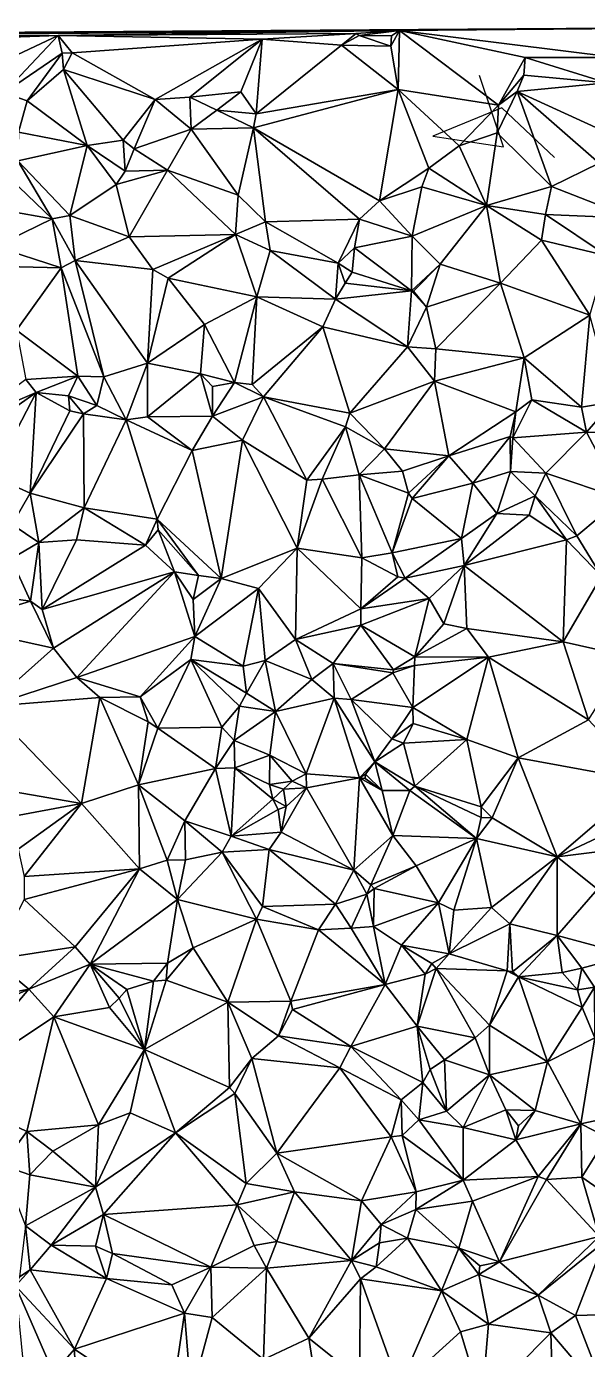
# Model space of a CAD drawing. Header units: metres. Extents: x -15 to 15, y -15 to 15.
# Drawn here: x -3.44 to 4.68, y -4.17 to 15 of the extents above; entities that cross this region are included whole.
import ezdxf

# ---------------------------------------------------------------- set-up
doc = ezdxf.new("R2010")
doc.units = ezdxf.units.M
doc.layers.add('CRACKS', color=1, linetype='Continuous')
doc.layers.add('STREET_MESH', color=7, linetype='Continuous')

msp = doc.modelspace()

# ---------------------------------------------------------------- linework, layer by layer
at = {"layer": 'CRACKS'}
msp.add_polyline3d([(4.205, 13.1, 0.1), (3.443, 13.817, 0.1), (2.44, 13.405, 0.1), (3.465, 13.253, 0.1), (3.117, 14.287, 0.1)], dxfattribs=at)
at = {"layer": 'STREET_MESH'}
for points in [[(-12.74, 14.85), (1.957, 14.937), (8.652, 14.997)], [(1.957, 14.937), (5.106, 14.549), (8.652, 14.997)], [(-12.74, 14.85), (-9.888, 14.839), (1.957, 14.937)], [(-9.888, 14.839), (-2.985, 14.865), (1.957, 14.937)], [(-5.579, 14.775), (-2.985, 14.865), (-9.888, 14.839)], [(-5.579, 14.775), (-4.168, 14.311), (-2.985, 14.865)], [(-4.168, 14.311), (-3.768, 14.034), (-2.985, 14.865)], [(-3.768, 14.034), (-2.928, 14.609), (-2.985, 14.865)], [(-2.985, 14.865), (1.331, 14.893), (1.957, 14.937)], [(1.331, 14.893), (-2.985, 14.865), (-0.031, 14.813)], [(-2.985, 14.865), (-2.785, 14.615), (-0.031, 14.813)], [(-2.928, 14.609), (-2.785, 14.615), (-2.985, 14.865)], [(-2.785, 14.615), (-1.582, 13.939), (-0.031, 14.813)], [(-1.582, 13.939), (-1.077, 13.971), (-0.031, 14.813)], [(-1.077, 13.971), (-0.341, 14.051), (-0.031, 14.813)], [(-0.341, 14.051), (-0.117, 13.732), (-0.031, 14.813)], [(-0.117, 13.732), (1.12, 14.725), (-0.031, 14.813)], [(1.12, 14.725), (1.331, 14.893), (-0.031, 14.813)], [(1.331, 14.893), (1.12, 14.725), (1.373, 14.868)], [(1.12, 14.725), (1.833, 14.711), (1.373, 14.868)], [(1.331, 14.893), (1.373, 14.868), (1.957, 14.937)], [(1.373, 14.868), (1.845, 14.859), (1.957, 14.937)], [(1.833, 14.711), (1.845, 14.859), (1.373, 14.868)], [(1.833, 14.711), (1.941, 14.085), (1.957, 14.937)], [(1.845, 14.859), (1.833, 14.711), (1.957, 14.937)], [(1.941, 14.085), (3.391, 13.855), (1.957, 14.937)], [(3.78, 14.546), (5.106, 14.549), (1.957, 14.937)], [(3.391, 13.855), (3.78, 14.546), (1.957, 14.937)], [(-3.434, 13.921), (-2.928, 14.609), (-3.768, 14.034)], [(-2.909, 14.374), (-2.928, 14.609), (-3.434, 13.921)], [(-2.785, 14.615), (-2.928, 14.609), (-2.909, 14.374)], [(-2.785, 14.615), (-2.909, 14.374), (-1.582, 13.939)], [(1.941, 14.085), (1.12, 14.725), (-0.117, 13.732)], [(1.833, 14.711), (1.12, 14.725), (1.941, 14.085)], [(3.391, 13.855), (3.758, 14.29), (3.78, 14.546)], [(3.758, 14.29), (4.963, 14.178), (3.78, 14.546)], [(3.78, 14.546), (4.963, 14.178), (5.106, 14.549)], [(-2.909, 14.374), (-3.434, 13.921), (-2.565, 13.274)], [(-2.909, 14.374), (-2.044, 13.35), (-1.582, 13.939)], [(-2.044, 13.35), (-2.909, 14.374), (-2.565, 13.274)], [(3.758, 14.29), (3.391, 13.855), (3.663, 14.056)], [(4.963, 14.178), (3.758, 14.29), (3.663, 14.056)], [(-3.559, 13.463), (-3.434, 13.921), (-3.768, 14.034)], [(-0.341, 14.051), (-1.077, 13.971), (-0.687, 13.786)], [(-0.341, 14.051), (-0.687, 13.786), (-0.117, 13.732)], [(1.941, 14.085), (-0.117, 13.732), (-0.155, 13.526)], [(1.668, 12.472), (1.941, 14.085), (-0.155, 13.526)], [(1.668, 12.472), (2.384, 12.944), (1.941, 14.085)], [(2.384, 12.944), (2.824, 13.266), (1.941, 14.085)], [(2.824, 13.266), (3.391, 13.855), (1.941, 14.085)], [(3.376, 13.457), (4.162, 12.676), (3.663, 14.056)], [(3.391, 13.855), (3.376, 13.457), (3.663, 14.056)], [(5.086, 13.403), (4.963, 14.178), (3.663, 14.056)], [(4.849, 13.017), (5.086, 13.403), (3.663, 14.056)], [(4.162, 12.676), (4.849, 13.017), (3.663, 14.056)], [(-3.434, 13.921), (-3.559, 13.463), (-2.565, 13.274)], [(-2.044, 13.35), (-1.885, 13.223), (-1.582, 13.939)], [(-1.885, 13.223), (-1.061, 13.507), (-1.582, 13.939)], [(-1.061, 13.507), (-1.077, 13.971), (-1.582, 13.939)], [(-0.687, 13.786), (-1.077, 13.971), (-1.061, 13.507)], [(3.376, 13.457), (3.391, 13.855), (2.824, 13.266)], [(-0.687, 13.786), (-1.061, 13.507), (-0.155, 13.526)], [(-0.117, 13.732), (-0.687, 13.786), (-0.155, 13.526)], [(-2.565, 13.274), (-3.559, 13.463), (-3.568, 13.05)], [(-1.885, 13.223), (-1.401, 12.912), (-1.061, 13.507)], [(-1.061, 13.507), (-1.401, 12.912), (-0.377, 12.553)], [(-1.061, 13.507), (-0.377, 12.553), (-0.155, 13.526)], [(-0.155, 13.526), (-0.377, 12.553), (0.018, 12.167)], [(1.379, 12.206), (-0.155, 13.526), (0.018, 12.167)], [(1.379, 12.206), (1.668, 12.472), (-0.155, 13.526)], [(3.376, 13.457), (2.824, 13.266), (3.219, 12.403)], [(4.162, 12.676), (3.376, 13.457), (3.219, 12.403)], [(-2.816, 12.256), (-2.565, 13.274), (-3.568, 13.05)], [(-2.816, 12.256), (-2.147, 12.707), (-2.565, 13.274)], [(-2.016, 12.9), (-2.044, 13.35), (-2.565, 13.274)], [(-2.147, 12.707), (-2.016, 12.9), (-2.565, 13.274)], [(-2.044, 13.35), (-2.016, 12.9), (-1.885, 13.223)], [(2.824, 13.266), (2.384, 12.944), (3.219, 12.403)], [(-3.669, 12.782), (-3.071, 12.207), (-3.568, 13.05)], [(-3.071, 12.207), (-2.816, 12.256), (-3.568, 13.05)], [(-1.885, 13.223), (-2.016, 12.9), (-1.401, 12.912)], [(-1.401, 12.912), (-2.147, 12.707), (-1.958, 11.947)], [(-2.016, 12.9), (-2.147, 12.707), (-1.401, 12.912)], [(-0.416, 11.984), (-1.401, 12.912), (-1.958, 11.947)], [(-1.401, 12.912), (-0.416, 11.984), (-0.377, 12.553)], [(2.384, 12.944), (1.668, 12.472), (2.283, 12.673)], [(3.219, 12.403), (2.384, 12.944), (2.283, 12.673)], [(4.849, 13.017), (4.162, 12.676), (5.334, 12.217)], [(-3.669, 12.782), (-3.726, 12.323), (-3.071, 12.207)], [(-2.147, 12.707), (-2.816, 12.256), (-1.958, 11.947)], [(1.668, 12.472), (2.142, 11.956), (2.283, 12.673)], [(2.142, 11.956), (3.219, 12.403), (2.283, 12.673)], [(4.162, 12.676), (3.219, 12.403), (4.073, 12.271)], [(5.334, 12.217), (4.162, 12.676), (4.073, 12.271)], [(-0.377, 12.553), (-0.416, 11.984), (0.018, 12.167)], [(1.379, 12.206), (2.142, 11.956), (1.668, 12.472)], [(-3.726, 12.323), (-3.898, 11.81), (-3.071, 12.207)], [(2.142, 11.956), (2.549, 11.551), (3.219, 12.403)], [(2.549, 11.551), (3.42, 11.279), (3.219, 12.403)], [(3.219, 12.403), (4.018, 11.898), (4.073, 12.271)], [(3.219, 12.403), (3.42, 11.279), (4.018, 11.898)], [(4.018, 11.898), (4.967, 11.671), (4.073, 12.271)], [(4.967, 11.671), (5.334, 12.217), (4.073, 12.271)], [(-3.071, 12.207), (-3.898, 11.81), (-2.943, 11.501)], [(-2.741, 11.606), (-2.816, 12.256), (-3.071, 12.207)], [(-2.741, 11.606), (-3.071, 12.207), (-2.943, 11.501)], [(-2.816, 12.256), (-2.741, 11.606), (-1.958, 11.947)], [(-0.416, 11.984), (0.085, 11.752), (0.018, 12.167)], [(1.071, 11.568), (1.379, 12.206), (0.018, 12.167)], [(0.085, 11.752), (1.071, 11.568), (0.018, 12.167)], [(1.379, 12.206), (1.071, 11.568), (1.307, 11.787)], [(2.142, 11.956), (1.379, 12.206), (1.307, 11.787)], [(-2.741, 11.606), (-1.613, 11.475), (-1.958, 11.947)], [(-1.613, 11.475), (-0.416, 11.984), (-1.958, 11.947)], [(-0.416, 11.984), (-1.613, 11.475), (-1.393, 11.347)], [(-0.416, 11.984), (-1.393, 11.347), (-0.106, 11.077)], [(0.085, 11.752), (-0.416, 11.984), (-0.106, 11.077)], [(2.131, 11.168), (2.142, 11.956), (1.307, 11.787)], [(2.142, 11.956), (2.131, 11.168), (2.549, 11.551)], [(3.42, 11.279), (4.718, 10.815), (4.018, 11.898)], [(4.718, 10.815), (4.967, 11.671), (4.018, 11.898)], [(-3.898, 11.81), (-3.955, 11.522), (-2.943, 11.501)], [(1.032, 11.045), (0.085, 11.752), (-0.106, 11.077)], [(1.032, 11.045), (1.071, 11.568), (0.085, 11.752)], [(1.071, 11.568), (1.271, 11.434), (1.307, 11.787)], [(1.271, 11.434), (2.131, 11.168), (1.307, 11.787)], [(-3.955, 11.522), (-3.591, 10.594), (-2.943, 11.501)], [(-2.323, 9.918), (-2.741, 11.606), (-2.943, 11.501)], [(-2.741, 11.606), (-1.691, 10.116), (-1.613, 11.475)], [(-2.323, 9.918), (-1.691, 10.116), (-2.741, 11.606)], [(1.071, 11.568), (1.032, 11.045), (1.174, 11.276)], [(1.271, 11.434), (1.071, 11.568), (1.174, 11.276)], [(2.131, 11.168), (2.161, 11.16), (2.549, 11.551)], [(2.161, 11.16), (2.352, 10.93), (2.549, 11.551)], [(2.549, 11.551), (2.352, 10.93), (3.42, 11.279)], [(-3.591, 10.594), (-2.702, 9.93), (-2.943, 11.501)], [(-2.702, 9.93), (-2.323, 9.918), (-2.943, 11.501)], [(-1.613, 11.475), (-1.691, 10.116), (-1.393, 11.347)], [(-1.393, 11.347), (-1.691, 10.116), (-0.866, 10.68)], [(-0.106, 11.077), (-1.393, 11.347), (-0.866, 10.68)], [(2.131, 11.168), (1.271, 11.434), (1.174, 11.276)], [(1.032, 11.045), (2.131, 11.168), (1.174, 11.276)], [(2.131, 11.168), (1.032, 11.045), (2.074, 10.354)], [(2.352, 10.93), (2.131, 11.168), (2.074, 10.354)], [(2.161, 11.16), (2.131, 11.168), (2.352, 10.93)], [(3.42, 11.279), (2.352, 10.93), (2.485, 10.327)], [(3.765, 10.197), (3.42, 11.279), (2.485, 10.327)], [(3.42, 11.279), (3.765, 10.197), (4.718, 10.815)], [(-0.432, 9.837), (-0.106, 11.077), (-0.866, 10.68)], [(-0.106, 11.077), (-0.432, 9.837), (-0.176, 9.81)], [(0.847, 10.644), (-0.106, 11.077), (-0.176, 9.81)], [(0.847, 10.644), (1.032, 11.045), (-0.106, 11.077)], [(1.032, 11.045), (0.847, 10.644), (2.074, 10.354)], [(2.485, 10.327), (2.352, 10.93), (2.074, 10.354)], [(3.765, 10.197), (4.594, 9.481), (4.718, 10.815)], [(4.594, 9.481), (5.054, 9.557), (4.718, 10.815)], [(-3.452, 9.881), (-2.702, 9.93), (-3.591, 10.594)], [(-1.691, 10.116), (-0.923, 9.965), (-0.866, 10.68)], [(-0.923, 9.965), (-0.432, 9.837), (-0.866, 10.68)], [(-0.013, 9.629), (0.847, 10.644), (-0.176, 9.81)], [(1.241, 9.393), (0.847, 10.644), (-0.013, 9.629)], [(0.847, 10.644), (1.241, 9.393), (2.074, 10.354)], [(2.074, 10.354), (1.241, 9.393), (2.465, 9.855)], [(2.485, 10.327), (2.074, 10.354), (2.465, 9.855)], [(3.765, 10.197), (2.485, 10.327), (2.465, 9.855)], [(3.643, 9.413), (3.765, 10.197), (2.465, 9.855)], [(3.765, 10.197), (3.643, 9.413), (3.876, 9.587)], [(3.765, 10.197), (3.876, 9.587), (4.594, 9.481)], [(-1.691, 10.116), (-2.323, 9.918), (-2.002, 9.299)], [(-1.69, 9.339), (-1.691, 10.116), (-2.002, 9.299)], [(-1.691, 10.116), (-1.69, 9.339), (-0.923, 9.965)], [(-3.305, 9.693), (-3.452, 9.881), (-4.254, 9.288)], [(-3.452, 9.881), (-3.305, 9.693), (-2.702, 9.93)], [(-2.702, 9.93), (-3.305, 9.693), (-2.836, 9.644)], [(-2.702, 9.93), (-2.836, 9.644), (-2.423, 9.503)], [(-2.323, 9.918), (-2.702, 9.93), (-2.423, 9.503)], [(-2.002, 9.299), (-2.323, 9.918), (-2.423, 9.503)], [(-1.69, 9.339), (-0.75, 9.352), (-0.923, 9.965)], [(-0.751, 9.78), (-0.432, 9.837), (-0.923, 9.965)], [(-0.75, 9.352), (-0.751, 9.78), (-0.923, 9.965)], [(-0.75, 9.352), (-0.432, 9.837), (-0.751, 9.78)], [(-0.432, 9.837), (-0.75, 9.352), (-0.013, 9.629)], [(-0.432, 9.837), (-0.013, 9.629), (-0.176, 9.81)], [(1.241, 9.393), (1.744, 8.875), (2.465, 9.855)], [(1.744, 8.875), (2.675, 8.777), (2.465, 9.855)], [(2.675, 8.777), (3.643, 9.413), (2.465, 9.855)], [(-4.274, 9.011), (-3.305, 9.693), (-4.254, 9.288)], [(-3.305, 9.693), (-4.274, 9.011), (-3.936, 8.479)], [(-3.305, 9.693), (-3.936, 8.479), (-3.393, 8.234)], [(-2.816, 9.429), (-3.305, 9.693), (-3.393, 8.234)], [(-3.305, 9.693), (-2.816, 9.429), (-2.836, 9.644)], [(-2.836, 9.644), (-2.617, 9.383), (-2.423, 9.503)], [(-2.816, 9.429), (-2.617, 9.383), (-2.836, 9.644)], [(-0.75, 9.352), (-0.313, 9.001), (-0.013, 9.629)], [(-0.013, 9.629), (-0.313, 9.001), (0.616, 8.424)], [(1.179, 9.194), (-0.013, 9.629), (0.616, 8.424)], [(1.179, 9.194), (1.241, 9.393), (-0.013, 9.629)], [(4.67, 9.12), (3.876, 9.587), (3.602, 9.035)], [(3.876, 9.587), (3.643, 9.413), (3.602, 9.035)], [(4.594, 9.481), (3.876, 9.587), (4.67, 9.12)], [(-2.617, 9.383), (-2.816, 9.429), (-3.393, 8.234)], [(-2.617, 9.383), (-2.002, 9.299), (-2.423, 9.503)], [(3.562, 9.055), (3.643, 9.413), (2.675, 8.777)], [(3.643, 9.413), (3.562, 9.055), (3.602, 9.035)], [(5.054, 9.557), (4.594, 9.481), (4.67, 9.12)], [(5.054, 9.557), (4.67, 9.12), (5.504, 9.101)], [(-2.611, 8.022), (-2.617, 9.383), (-3.393, 8.234)], [(-2.617, 9.383), (-2.611, 8.022), (-2.002, 9.299)], [(-2.002, 9.299), (-2.611, 8.022), (-1.55, 7.858)], [(-1.045, 8.851), (-1.69, 9.339), (-2.002, 9.299)], [(-1.045, 8.851), (-2.002, 9.299), (-1.55, 7.858)], [(-0.75, 9.352), (-1.69, 9.339), (-1.045, 8.851)], [(-0.75, 9.352), (-1.045, 8.851), (-0.313, 9.001)], [(1.179, 9.194), (1.744, 8.875), (1.241, 9.393)], [(0.838, 8.435), (1.179, 9.194), (0.616, 8.424)], [(1.179, 9.194), (0.838, 8.435), (1.375, 8.5)], [(1.744, 8.875), (1.179, 9.194), (1.375, 8.5)], [(3.021, 8.379), (3.562, 9.055), (2.675, 8.777)], [(3.021, 8.379), (3.565, 8.55), (3.562, 9.055)], [(3.562, 9.055), (3.565, 8.55), (3.602, 9.035)], [(3.565, 8.55), (4.081, 8.525), (3.602, 9.035)], [(4.081, 8.525), (4.67, 9.12), (3.602, 9.035)], [(4.081, 8.525), (5.176, 8.159), (4.67, 9.12)], [(4.67, 9.12), (5.176, 8.159), (5.504, 9.101)], [(-0.623, 6.996), (-1.045, 8.851), (-1.55, 7.858)], [(-1.045, 8.851), (-0.623, 6.996), (-0.313, 9.001)], [(-0.313, 9.001), (-0.623, 6.996), (0.478, 7.436)], [(-0.313, 9.001), (0.478, 7.436), (0.616, 8.424)], [(1.744, 8.875), (1.375, 8.5), (2.003, 8.554)], [(2.675, 8.777), (1.744, 8.875), (2.003, 8.554)], [(2.091, 8.233), (2.675, 8.777), (2.003, 8.554)], [(2.675, 8.777), (2.091, 8.233), (2.144, 8.156)], [(3.021, 8.379), (2.675, 8.777), (2.144, 8.156)], [(-3.936, 8.479), (-3.654, 7.779), (-3.393, 8.234)], [(1.375, 8.5), (0.838, 8.435), (1.415, 7.299)], [(1.375, 8.5), (2.091, 8.233), (2.003, 8.554)], [(1.852, 7.371), (1.375, 8.5), (1.415, 7.299)], [(2.091, 8.233), (1.375, 8.5), (1.852, 7.371)], [(3.565, 8.55), (3.021, 8.379), (3.37, 7.938)], [(3.925, 8.196), (3.565, 8.55), (3.37, 7.938)], [(3.565, 8.55), (3.925, 8.196), (4.081, 8.525)], [(4.081, 8.525), (3.925, 8.196), (4.526, 7.616)], [(5.176, 8.159), (4.081, 8.525), (4.526, 7.616)], [(0.838, 8.435), (0.478, 7.436), (1.415, 7.299)], [(0.478, 7.436), (0.838, 8.435), (0.616, 8.424)], [(2.855, 7.575), (3.021, 8.379), (2.144, 8.156)], [(3.021, 8.379), (2.855, 7.575), (3.37, 7.938)], [(-3.654, 7.779), (-3.264, 7.517), (-3.393, 8.234)], [(-3.264, 7.517), (-2.611, 8.022), (-3.393, 8.234)], [(2.091, 8.233), (1.852, 7.371), (2.144, 8.156)], [(1.852, 7.371), (2.855, 7.575), (2.144, 8.156)], [(3.837, 7.917), (3.925, 8.196), (3.37, 7.938)], [(3.925, 8.196), (3.837, 7.917), (4.379, 7.56)], [(3.925, 8.196), (4.379, 7.56), (4.526, 7.616)], [(4.885, 7.032), (5.176, 8.159), (4.526, 7.616)], [(-2.611, 8.022), (-3.264, 7.517), (-2.722, 7.556)], [(-2.611, 8.022), (-2.722, 7.556), (-1.721, 7.481)], [(-1.55, 7.858), (-2.611, 8.022), (-1.721, 7.481)], [(3.37, 7.938), (2.855, 7.575), (2.897, 7.184)], [(3.837, 7.917), (3.37, 7.938), (2.897, 7.184)], [(4.379, 7.56), (3.837, 7.917), (2.897, 7.184)], [(-3.264, 7.517), (-3.654, 7.779), (-3.666, 7.281)], [(-1.539, 7.702), (-1.55, 7.858), (-1.721, 7.481)], [(-1.301, 7.092), (-1.539, 7.702), (-1.721, 7.481)], [(-1.539, 7.702), (-0.953, 7.04), (-1.55, 7.858)], [(-0.953, 7.04), (-0.623, 6.996), (-1.55, 7.858)], [(-1.539, 7.702), (-1.301, 7.092), (-0.953, 7.04)], [(-3.264, 7.517), (-3.666, 7.281), (-3.387, 6.671)], [(-3.216, 6.546), (-3.264, 7.517), (-3.387, 6.671)], [(-2.722, 7.556), (-3.264, 7.517), (-3.216, 6.546)], [(-2.722, 7.556), (-3.216, 6.546), (-1.721, 7.481)], [(-3.216, 6.546), (-1.301, 7.092), (-1.721, 7.481)], [(2.043, 7.004), (2.855, 7.575), (1.852, 7.371)], [(2.855, 7.575), (2.043, 7.004), (2.897, 7.184)], [(4.329, 6.078), (4.379, 7.56), (2.897, 7.184)], [(4.885, 7.032), (4.379, 7.56), (4.329, 6.078)], [(4.379, 7.56), (4.885, 7.032), (4.526, 7.616)], [(0.478, 7.436), (-0.623, 6.996), (-0.082, 6.851)], [(0.452, 6.115), (0.478, 7.436), (-0.082, 6.851)], [(0.452, 6.115), (1.397, 6.56), (0.478, 7.436)], [(0.478, 7.436), (1.397, 6.56), (1.415, 7.299)], [(1.397, 6.56), (1.934, 7.024), (1.415, 7.299)], [(1.934, 7.024), (1.852, 7.371), (1.415, 7.299)], [(1.934, 7.024), (2.043, 7.004), (1.852, 7.371)], [(-3.666, 7.281), (-4.326, 6.8), (-3.387, 6.671)], [(2.043, 7.004), (2.39, 6.71), (2.897, 7.184)], [(2.39, 6.71), (2.6, 6.341), (2.897, 7.184)], [(2.6, 6.341), (2.932, 6.272), (2.897, 7.184)], [(2.932, 6.272), (4.329, 6.078), (2.897, 7.184)], [(-1.301, 7.092), (-3.216, 6.546), (-3.052, 5.988)], [(-2.717, 5.563), (-1.301, 7.092), (-3.052, 5.988)], [(-1.004, 6.158), (-1.301, 7.092), (-2.717, 5.563)], [(-1.301, 7.092), (-1.028, 6.691), (-0.953, 7.04)], [(-1.004, 6.158), (-1.028, 6.691), (-1.301, 7.092)], [(-1.028, 6.691), (-0.623, 6.996), (-0.953, 7.04)], [(-0.623, 6.996), (-1.028, 6.691), (-1.004, 6.158)], [(-0.623, 6.996), (-1.004, 6.158), (-0.082, 6.851)], [(2.043, 7.004), (1.934, 7.024), (1.397, 6.56)], [(2.043, 7.004), (1.397, 6.56), (2.39, 6.71)], [(5.278, 5.865), (4.885, 7.032), (4.329, 6.078)], [(-4.326, 6.8), (-4.55, 6.315), (-3.387, 6.671)], [(-1.004, 6.158), (-0.304, 5.728), (-0.082, 6.851)], [(-0.304, 5.728), (0.014, 5.811), (-0.082, 6.851)], [(0.014, 5.811), (0.452, 6.115), (-0.082, 6.851)], [(1.397, 6.56), (1.399, 6.32), (2.39, 6.71)], [(1.399, 6.32), (2.182, 5.861), (2.39, 6.71)], [(2.182, 5.861), (2.6, 6.341), (2.39, 6.71)], [(-4.55, 6.315), (-3.052, 5.988), (-3.387, 6.671)], [(-3.052, 5.988), (-3.216, 6.546), (-3.387, 6.671)], [(0.452, 6.115), (1.399, 6.32), (1.397, 6.56)], [(2.182, 5.861), (2.932, 6.272), (2.6, 6.341)], [(-3.052, 5.988), (-4.55, 6.315), (-4.003, 5.145)], [(-1.798, 5.284), (-1.004, 6.158), (-2.717, 5.563)], [(-1.798, 5.284), (-1.065, 5.823), (-1.004, 6.158)], [(-1.065, 5.823), (-0.304, 5.728), (-1.004, 6.158)], [(1.399, 6.32), (0.452, 6.115), (0.998, 5.767)], [(1.873, 5.672), (1.399, 6.32), (0.998, 5.767)], [(1.399, 6.32), (1.873, 5.672), (2.182, 5.861)], [(3.246, 5.856), (2.932, 6.272), (2.182, 5.861)], [(2.932, 6.272), (3.246, 5.856), (4.329, 6.078)], [(-2.717, 5.563), (-3.052, 5.988), (-4.003, 5.145)], [(0.452, 6.115), (0.014, 5.811), (0.691, 5.533)], [(0.452, 6.115), (0.691, 5.533), (0.998, 5.767)], [(4.329, 6.078), (3.246, 5.856), (4.695, 4.952)], [(5.278, 5.865), (4.329, 6.078), (4.695, 4.952)], [(-1.065, 5.823), (-1.798, 5.284), (-1.544, 4.828)], [(-0.617, 4.841), (-1.065, 5.823), (-1.544, 4.828)], [(-1.065, 5.823), (-0.358, 5.149), (-0.258, 5.338)], [(-0.617, 4.841), (-0.358, 5.149), (-1.065, 5.823)], [(-0.304, 5.728), (-1.065, 5.823), (-0.258, 5.338)], [(0.014, 5.811), (-0.304, 5.728), (-0.258, 5.338)], [(0.161, 5.071), (0.014, 5.811), (-0.258, 5.338)], [(0.014, 5.811), (0.161, 5.071), (0.691, 5.533)], [(0.691, 5.533), (1.012, 5.262), (0.998, 5.767)], [(1.257, 5.245), (1.862, 5.631), (0.998, 5.767)], [(1.012, 5.262), (1.257, 5.245), (0.998, 5.767)], [(1.862, 5.631), (1.873, 5.672), (0.998, 5.767)], [(1.873, 5.672), (2.175, 5.736), (2.182, 5.861)], [(2.932, 4.666), (3.246, 5.856), (2.151, 5.126)], [(3.246, 5.856), (2.175, 5.736), (2.151, 5.126)], [(2.175, 5.736), (3.246, 5.856), (2.182, 5.861)], [(3.246, 5.856), (2.932, 4.666), (3.676, 4.401)], [(4.695, 4.952), (3.246, 5.856), (3.676, 4.401)], [(-2.382, 5.271), (-2.717, 5.563), (-4.003, 5.145)], [(-1.798, 5.284), (-2.717, 5.563), (-2.382, 5.271)], [(1.862, 5.631), (1.257, 5.245), (2.151, 5.126)], [(2.175, 5.736), (1.862, 5.631), (2.151, 5.126)], [(2.175, 5.736), (1.873, 5.672), (1.862, 5.631)], [(0.161, 5.071), (1.012, 5.262), (0.691, 5.533)], [(-2.648, 3.736), (-2.382, 5.271), (-4.003, 5.145)], [(-2.648, 3.736), (-1.821, 4.008), (-2.382, 5.271)], [(-1.682, 4.92), (-1.798, 5.284), (-2.382, 5.271)], [(-1.821, 4.008), (-1.682, 4.92), (-2.382, 5.271)], [(-1.798, 5.284), (-1.682, 4.92), (-1.544, 4.828)], [(-0.358, 5.149), (0.161, 5.071), (-0.258, 5.338)], [(1.012, 5.262), (0.161, 5.071), (0.606, 4.166)], [(1.38, 4.11), (1.012, 5.262), (0.606, 4.166)], [(1.012, 5.262), (1.38, 4.11), (1.601, 4.342)], [(1.257, 5.245), (1.012, 5.262), (1.601, 4.342)], [(1.257, 5.245), (1.849, 4.673), (2.151, 5.126)], [(1.849, 4.673), (1.257, 5.245), (1.601, 4.342)], [(-4.101, 3.987), (-2.648, 3.736), (-4.003, 5.145)], [(-0.617, 4.841), (-0.436, 4.65), (-0.358, 5.149)], [(-0.436, 4.65), (0.161, 5.071), (-0.358, 5.149)], [(0.161, 5.071), (-0.436, 4.65), (0.079, 4.44)], [(0.606, 4.166), (0.161, 5.071), (0.079, 4.44)], [(1.849, 4.673), (2.155, 4.897), (2.151, 5.126)], [(2.155, 4.897), (2.932, 4.666), (2.151, 5.126)], [(-1.544, 4.828), (-1.682, 4.92), (-1.821, 4.008)], [(-0.708, 4.243), (-1.544, 4.828), (-1.821, 4.008)], [(-0.708, 4.243), (-0.617, 4.841), (-1.544, 4.828)], [(-0.436, 4.65), (-0.617, 4.841), (-0.708, 4.243)], [(2.018, 4.611), (2.155, 4.897), (1.849, 4.673)], [(2.155, 4.897), (2.018, 4.611), (2.932, 4.666)], [(5.522, 4.062), (4.695, 4.952), (3.676, 4.401)], [(-0.436, 4.65), (-0.708, 4.243), (-0.424, 4.254)], [(0.079, 4.44), (-0.436, 4.65), (-0.424, 4.254)], [(2.018, 4.611), (1.849, 4.673), (1.601, 4.342)], [(2.182, 3.989), (2.018, 4.611), (1.601, 4.342)], [(2.932, 4.666), (2.018, 4.611), (2.182, 3.989)], [(3.144, 3.691), (2.932, 4.666), (2.182, 3.989)], [(2.932, 4.666), (3.144, 3.691), (3.676, 4.401)], [(0.074, 4.012), (0.079, 4.44), (-0.424, 4.254)], [(0.074, 4.012), (0.404, 4.06), (0.079, 4.44)], [(0.404, 4.06), (0.606, 4.166), (0.079, 4.44)], [(-1.153, 3.486), (-0.708, 4.243), (-1.821, 4.008)], [(-0.478, 3.263), (-0.708, 4.243), (-1.153, 3.486)], [(-0.708, 4.243), (-0.478, 3.263), (-0.424, 4.254)], [(-0.478, 3.263), (0.125, 3.802), (-0.424, 4.254)], [(0.125, 3.802), (0.074, 4.012), (-0.424, 4.254)], [(1.38, 4.11), (1.468, 4.164), (1.601, 4.342)], [(1.468, 4.164), (1.706, 3.925), (1.601, 4.342)], [(2.108, 3.928), (2.182, 3.989), (1.601, 4.342)], [(1.706, 3.925), (2.108, 3.928), (1.601, 4.342)], [(3.144, 3.691), (3.301, 3.53), (3.676, 4.401)], [(3.301, 3.53), (4.242, 2.963), (3.676, 4.401)], [(4.242, 2.963), (5.522, 4.062), (3.676, 4.401)], [(0.404, 4.06), (0.074, 4.012), (0.279, 3.945)], [(0.611, 3.965), (0.404, 4.06), (0.279, 3.945)], [(0.404, 4.06), (0.611, 3.965), (0.606, 4.166)], [(0.611, 3.965), (1.38, 4.11), (0.606, 4.166)], [(1.38, 4.11), (0.611, 3.965), (1.298, 2.77)], [(1.38, 4.11), (1.298, 2.77), (1.864, 3.276)], [(1.463, 4.099), (1.468, 4.164), (1.38, 4.11)], [(1.706, 3.925), (1.38, 4.11), (1.864, 3.276)], [(1.706, 3.925), (1.463, 4.099), (1.38, 4.11)], [(1.463, 4.099), (1.706, 3.925), (1.468, 4.164)], [(5.522, 4.062), (4.242, 2.963), (5.574, 3.591)], [(-3.703, 3.541), (-2.648, 3.736), (-4.101, 3.987)], [(-2.648, 3.736), (-1.808, 2.793), (-1.821, 4.008)], [(-1.405, 2.916), (-1.153, 3.486), (-1.821, 4.008)], [(-1.808, 2.793), (-1.405, 2.916), (-1.821, 4.008)], [(0.074, 4.012), (0.125, 3.802), (0.279, 3.945)], [(0.125, 3.802), (0.316, 3.694), (0.279, 3.945)], [(1.298, 2.77), (0.611, 3.965), (0.247, 3.32)], [(0.611, 3.965), (0.316, 3.694), (0.247, 3.32)], [(0.316, 3.694), (0.611, 3.965), (0.279, 3.945)], [(2.108, 3.928), (1.706, 3.925), (1.864, 3.276)], [(2.108, 3.928), (1.864, 3.276), (3.073, 3.231)], [(2.182, 3.989), (2.108, 3.928), (3.073, 3.231)], [(3.143, 3.536), (2.182, 3.989), (3.073, 3.231)], [(3.143, 3.536), (3.144, 3.691), (2.182, 3.989)], [(-3.563, 3.077), (-2.648, 3.736), (-3.703, 3.541)], [(-2.648, 3.736), (-3.563, 3.077), (-3.479, 2.681)], [(-1.808, 2.793), (-2.648, 3.736), (-3.479, 2.681)], [(-0.478, 3.263), (0.202, 3.648), (0.125, 3.802)], [(0.202, 3.648), (-0.478, 3.263), (0.247, 3.32)], [(0.202, 3.648), (0.316, 3.694), (0.125, 3.802)], [(0.316, 3.694), (0.202, 3.648), (0.247, 3.32)], [(3.144, 3.691), (3.143, 3.536), (3.301, 3.53)], [(-1.139, 2.922), (-1.153, 3.486), (-1.405, 2.916)], [(-1.139, 2.922), (-0.61, 3.03), (-1.153, 3.486)], [(-0.61, 3.03), (-0.478, 3.263), (-1.153, 3.486)], [(3.301, 3.53), (3.143, 3.536), (3.073, 3.231)], [(4.242, 2.963), (3.301, 3.53), (3.073, 3.231)], [(4.242, 2.963), (5.403, 3.108), (5.574, 3.591)], [(0.072, 3.07), (-0.478, 3.263), (-0.61, 3.03)], [(-0.478, 3.263), (0.072, 3.07), (0.247, 3.32)], [(0.072, 3.07), (1.298, 2.77), (0.247, 3.32)], [(1.298, 2.77), (1.543, 2.56), (1.864, 3.276)], [(1.543, 2.56), (2.201, 2.833), (1.864, 3.276)], [(1.864, 3.276), (2.201, 2.833), (3.073, 3.231)], [(-0.024, 2.247), (0.072, 3.07), (-0.61, 3.03)], [(1.03, 2.277), (0.072, 3.07), (-0.024, 2.247)], [(0.072, 3.07), (1.03, 2.277), (1.298, 2.77)], [(2.201, 2.833), (2.523, 2.299), (3.073, 3.231)], [(2.523, 2.299), (2.748, 2.19), (3.073, 3.231)], [(2.748, 2.19), (3.29, 2.229), (3.073, 3.231)], [(3.29, 2.229), (4.242, 2.963), (3.073, 3.231)], [(5.403, 3.108), (4.242, 2.963), (4.828, 2.498)], [(-1.808, 2.793), (-1.258, 2.347), (-1.405, 2.916)], [(-1.258, 2.347), (-1.139, 2.922), (-1.405, 2.916)], [(-0.61, 3.03), (-1.258, 2.347), (-0.111, 2.06)], [(-0.61, 3.03), (-1.139, 2.922), (-1.258, 2.347)], [(-0.024, 2.247), (-0.61, 3.03), (-0.111, 2.06)], [(4.242, 2.963), (3.29, 2.229), (3.558, 1.996)], [(4.242, 1.826), (4.242, 2.963), (3.558, 1.996)], [(4.242, 2.963), (4.242, 1.826), (4.828, 2.498)], [(-3.476, 2.346), (-1.808, 2.793), (-3.479, 2.681)], [(-3.476, 2.346), (-2.738, 1.662), (-1.808, 2.793)], [(-1.808, 2.793), (-2.738, 1.662), (-2.52, 1.411)], [(-1.258, 2.347), (-1.808, 2.793), (-2.52, 1.411)], [(1.03, 2.277), (1.488, 2.425), (1.298, 2.77)], [(1.488, 2.425), (1.543, 2.56), (1.298, 2.77)], [(1.543, 2.56), (1.59, 2.507), (2.201, 2.833)], [(2.201, 2.833), (1.59, 2.507), (2.523, 2.299)], [(1.59, 2.507), (1.543, 2.56), (1.488, 2.425)], [(1.59, 2.507), (1.488, 2.425), (1.583, 1.956)], [(2.523, 2.299), (1.59, 2.507), (1.583, 1.956)], [(4.242, 1.826), (5.298, 1.538), (4.828, 2.498)], [(-2.738, 1.662), (-3.476, 2.346), (-3.931, 1.478)], [(-1.403, 1.422), (-1.258, 2.347), (-2.52, 1.411)], [(-1.258, 2.347), (-1.403, 1.422), (-1.029, 1.645)], [(-1.258, 2.347), (-1.029, 1.645), (-0.111, 2.06)], [(1.261, 1.931), (1.488, 2.425), (1.03, 2.277)], [(1.488, 2.425), (1.261, 1.931), (1.583, 1.956)], [(0.788, 1.909), (-0.024, 2.247), (-0.111, 2.06)], [(1.03, 2.277), (-0.024, 2.247), (0.788, 1.909)], [(1.261, 1.931), (1.03, 2.277), (0.788, 1.909)], [(1.986, 1.684), (2.523, 2.299), (1.583, 1.956)], [(2.68, 1.56), (2.523, 2.299), (1.986, 1.684)], [(2.523, 2.299), (2.68, 1.56), (2.748, 2.19)], [(3.29, 2.229), (2.68, 1.56), (3.558, 1.996)], [(2.68, 1.56), (3.29, 2.229), (2.748, 2.19)], [(-1.029, 1.645), (-0.527, 0.857), (-0.111, 2.06)], [(-0.527, 0.857), (0.383, 0.871), (-0.111, 2.06)], [(0.383, 0.871), (0.788, 1.909), (-0.111, 2.06)], [(1.261, 1.931), (0.788, 1.909), (1.753, 1.116)], [(1.583, 1.956), (1.261, 1.931), (1.753, 1.116)], [(1.986, 1.684), (1.583, 1.956), (1.753, 1.116)], [(3.558, 1.996), (2.68, 1.56), (3.52, 1.313)], [(3.597, 1.299), (3.558, 1.996), (3.52, 1.313)], [(3.597, 1.299), (4.242, 1.826), (3.558, 1.996)], [(0.788, 1.909), (0.383, 0.871), (1.753, 1.116)], [(3.682, 1.225), (4.242, 1.826), (3.597, 1.299)], [(3.682, 1.225), (4.313, 1.289), (4.242, 1.826)], [(5.298, 1.538), (4.242, 1.826), (4.599, 1.353)], [(4.242, 1.826), (4.313, 1.289), (4.599, 1.353)], [(-2.738, 1.662), (-3.931, 1.478), (-3.408, 1.047)], [(-2.52, 1.411), (-2.738, 1.662), (-3.408, 1.047)], [(-1.029, 1.645), (-1.419, 1.177), (-0.527, 0.857)], [(-1.403, 1.422), (-1.419, 1.177), (-1.029, 1.645)], [(2.331, 1.265), (1.986, 1.684), (1.753, 1.116)], [(2.427, 1.418), (1.986, 1.684), (2.331, 1.265)], [(2.427, 1.418), (2.68, 1.56), (1.986, 1.684)], [(2.68, 1.56), (2.427, 1.418), (2.491, 1.345)], [(2.68, 1.56), (2.491, 1.345), (3.52, 1.313)], [(4.786, 1.078), (5.298, 1.538), (4.599, 1.353)], [(-3.931, 1.478), (-5.067, 0.728), (-3.408, 1.047)], [(-3.047, 0.645), (-2.52, 1.411), (-3.408, 1.047)], [(-2.52, 1.411), (-3.047, 0.645), (-2.244, 0.78)], [(-1.403, 1.422), (-2.52, 1.411), (-1.605, 1.161)], [(-2.52, 1.411), (-1.99, 1.041), (-1.605, 1.161)], [(-2.102, 0.918), (-2.52, 1.411), (-2.244, 0.78)], [(-2.102, 0.918), (-1.99, 1.041), (-2.52, 1.411)], [(-1.419, 1.177), (-1.403, 1.422), (-1.605, 1.161)], [(3.056, 0.344), (2.491, 1.345), (2.213, 0.512)], [(2.491, 1.345), (2.331, 1.265), (2.213, 0.512)], [(2.427, 1.418), (2.331, 1.265), (2.491, 1.345)], [(2.491, 1.345), (3.261, 0.527), (3.52, 1.313)], [(3.056, 0.344), (3.261, 0.527), (2.491, 1.345)], [(4.313, 1.289), (4.539, 1.037), (4.599, 1.353)], [(4.539, 1.037), (4.786, 1.078), (4.599, 1.353)], [(-1.99, 1.041), (-1.734, 0.172), (-1.605, 1.161)], [(-1.734, 0.172), (-1.419, 1.177), (-1.605, 1.161)], [(-1.419, 1.177), (-1.734, 0.172), (-0.527, 0.857)], [(2.213, 0.512), (2.331, 1.265), (1.753, 1.116)], [(3.261, 0.527), (3.682, 1.225), (3.52, 1.313)], [(4.103, -0.005), (3.682, 1.225), (3.261, 0.527)], [(3.682, 1.225), (3.597, 1.299), (3.52, 1.313)], [(3.682, 1.225), (4.539, 1.037), (4.313, 1.289)], [(4.539, 1.037), (3.682, 1.225), (4.605, 0.781)], [(3.682, 1.225), (4.103, -0.005), (4.605, 0.781)], [(-5.067, 0.728), (-5.064, 0.317), (-3.408, 1.047)], [(-5.064, 0.317), (-4.665, -0.431), (-3.408, 1.047)], [(-4.665, -0.431), (-3.047, 0.645), (-3.408, 1.047)], [(-1.99, 1.041), (-2.102, 0.918), (-1.734, 0.172)], [(0.383, 0.871), (0.411, 0.753), (1.753, 1.116)], [(0.411, 0.753), (1.254, 0.214), (1.753, 1.116)], [(1.254, 0.214), (2.213, 0.512), (1.753, 1.116)], [(4.786, 1.078), (4.539, 1.037), (4.605, 0.781)], [(4.786, 1.078), (4.605, 0.781), (4.79, 0.341)], [(-3.047, 0.645), (-1.734, 0.172), (-2.244, 0.78)], [(-1.734, 0.172), (-2.102, 0.918), (-2.244, 0.78)], [(-1.734, 0.172), (-0.505, -0.377), (-0.527, 0.857)], [(0.205, 0.369), (0.383, 0.871), (-0.527, 0.857)], [(-0.527, 0.857), (-0.505, -0.377), (-0.18, 0.043)], [(0.205, 0.369), (-0.527, 0.857), (-0.18, 0.043)], [(0.205, 0.369), (0.411, 0.753), (0.383, 0.871)], [(4.605, 0.781), (4.103, -0.005), (4.79, 0.341)], [(-3.047, 0.645), (-4.665, -0.431), (-3.437, -1.016)], [(-3.047, 0.645), (-3.437, -1.016), (-2.399, -0.92)], [(-1.734, 0.172), (-3.047, 0.645), (-2.399, -0.92)], [(0.411, 0.753), (0.205, 0.369), (1.254, 0.214)], [(2.213, 0.512), (1.254, 0.214), (2.297, -0.305)], [(2.613, 0.021), (3.056, 0.344), (2.213, 0.512)], [(2.404, -0.119), (2.213, 0.512), (2.297, -0.305)], [(2.404, -0.119), (2.613, 0.021), (2.213, 0.512)], [(3.264, -0.193), (3.261, 0.527), (3.056, 0.344)], [(3.264, -0.193), (4.103, -0.005), (3.261, 0.527)], [(1.095, -0.092), (0.205, 0.369), (-0.18, 0.043)], [(0.205, 0.369), (1.095, -0.092), (1.254, 0.214)], [(1.095, -0.092), (1.983, -0.557), (1.254, 0.214)], [(1.254, 0.214), (1.983, -0.557), (2.297, -0.305)], [(2.613, 0.021), (3.264, -0.193), (3.056, 0.344)], [(4.103, -0.005), (4.584, -0.903), (4.79, 0.341)], [(4.584, -0.903), (5.413, -0.726), (4.79, 0.341)], [(-1.734, 0.172), (-2.399, -0.92), (-1.943, -0.747)], [(-1.286, -1.036), (-1.734, 0.172), (-1.943, -0.747)], [(-0.505, -0.377), (-1.734, 0.172), (-1.286, -1.036)], [(-0.505, -0.377), (-0.428, -0.463), (-0.18, 0.043)], [(-0.428, -0.463), (0.182, -1.327), (-0.18, 0.043)], [(0.182, -1.327), (1.095, -0.092), (-0.18, 0.043)], [(2.613, 0.021), (2.404, -0.119), (2.639, -0.723)], [(3.264, -0.193), (2.613, 0.021), (2.639, -0.723)], [(1.839, -1.095), (1.095, -0.092), (0.182, -1.327)], [(1.839, -1.095), (1.983, -0.557), (1.095, -0.092)], [(2.639, -0.723), (2.404, -0.119), (2.297, -0.305)], [(4.103, -0.005), (3.264, -0.193), (3.924, -0.713)], [(4.584, -0.903), (4.103, -0.005), (3.924, -0.713)], [(-0.505, -0.377), (-1.286, -1.036), (-0.428, -0.463)], [(1.983, -0.557), (2.237, -0.845), (2.297, -0.305)], [(2.237, -0.845), (2.639, -0.723), (2.297, -0.305)], [(3.264, -0.193), (2.639, -0.723), (2.88, -0.958)], [(3.501, -0.703), (3.264, -0.193), (2.88, -0.958)], [(3.264, -0.193), (3.501, -0.703), (3.924, -0.713)], [(-4.665, -0.431), (-3.795, -1.503), (-3.437, -1.016)], [(-1.286, -1.036), (-0.264, -1.77), (-0.428, -0.463)], [(-0.264, -1.77), (0.182, -1.327), (-0.428, -0.463)], [(1.983, -0.557), (1.839, -1.095), (1.998, -1.072)], [(2.237, -0.845), (1.983, -0.557), (1.998, -1.072)], [(-2.444, -1.821), (-1.286, -1.036), (-1.943, -0.747)], [(-2.399, -0.92), (-2.444, -1.821), (-1.943, -0.747)], [(2.639, -0.723), (2.237, -0.845), (2.88, -0.958)], [(3.645, -1.138), (3.501, -0.703), (2.88, -0.958)], [(3.501, -0.703), (3.683, -0.931), (3.924, -0.713)], [(3.683, -0.931), (3.501, -0.703), (3.645, -1.138)], [(3.645, -1.138), (4.584, -0.903), (3.924, -0.713)], [(3.683, -0.931), (3.645, -1.138), (3.924, -0.713)], [(4.961, -1.097), (5.413, -0.726), (4.584, -0.903)], [(-3.437, -1.016), (-3.065, -1.299), (-2.399, -0.92)], [(-3.065, -1.299), (-2.444, -1.821), (-2.399, -0.92)], [(2.88, -1.723), (2.237, -0.845), (1.998, -1.072)], [(2.237, -0.845), (2.88, -1.723), (2.88, -0.958)], [(2.88, -1.723), (3.645, -1.138), (2.88, -0.958)], [(3.645, -1.138), (3.966, -1.666), (4.584, -0.903)], [(4.584, -0.903), (3.966, -1.666), (4.089, -1.712)], [(4.601, -1.675), (4.584, -0.903), (4.089, -1.712)], [(4.601, -1.675), (4.961, -1.097), (4.584, -0.903)], [(-3.437, -1.016), (-3.795, -1.503), (-3.398, -1.644)], [(-3.065, -1.299), (-3.437, -1.016), (-3.398, -1.644)], [(-2.444, -1.821), (-2.329, -2.22), (-1.286, -1.036)], [(-1.286, -1.036), (-2.329, -2.22), (-0.391, -2.078)], [(-0.264, -1.77), (-1.286, -1.036), (-0.391, -2.078)], [(1.839, -1.095), (0.182, -1.327), (1.408, -2.02)], [(2.201, -1.892), (1.839, -1.095), (1.408, -2.02)], [(1.839, -1.095), (2.201, -1.892), (1.998, -1.072)], [(2.201, -1.892), (2.88, -1.723), (1.998, -1.072)], [(2.88, -1.723), (3.966, -1.666), (3.645, -1.138)], [(4.996, -1.952), (4.961, -1.097), (4.601, -1.675)], [(-2.444, -1.821), (-3.065, -1.299), (-3.398, -1.644)], [(-0.264, -1.77), (0.438, -1.89), (0.182, -1.327)], [(0.182, -1.327), (0.438, -1.89), (1.408, -2.02)], [(-3.795, -1.503), (-3.461, -2.384), (-3.398, -1.644)], [(-3.461, -2.384), (-2.444, -1.821), (-3.398, -1.644)], [(2.197, -2.148), (2.88, -1.723), (2.201, -1.892)], [(2.197, -2.148), (3.018, -2.025), (2.88, -1.723)], [(2.88, -1.723), (3.018, -2.025), (3.966, -1.666)], [(3.018, -2.025), (3.406, -2.903), (3.966, -1.666)], [(3.966, -1.666), (3.406, -2.903), (4.089, -1.712)], [(3.406, -2.903), (4.85, -2.535), (4.089, -1.712)], [(4.85, -2.535), (4.601, -1.675), (4.089, -1.712)], [(4.85, -2.535), (4.996, -1.952), (4.601, -1.675)], [(-3.087, -2.662), (-2.444, -1.821), (-3.461, -2.384)], [(-2.444, -1.821), (-3.087, -2.662), (-2.329, -2.22)], [(0.438, -1.89), (-0.264, -1.77), (-0.391, -2.078)], [(0.18, -2.609), (0.438, -1.89), (-0.391, -2.078)], [(1.266, -2.883), (0.438, -1.89), (0.18, -2.609)], [(0.438, -1.89), (1.266, -2.883), (1.408, -2.02)], [(1.691, -2.364), (2.201, -1.892), (1.408, -2.02)], [(1.691, -2.364), (2.197, -2.148), (2.201, -1.892)], [(-2.329, -2.22), (-0.774, -2.981), (-0.391, -2.078)], [(-0.774, -2.981), (-0.145, -2.667), (-0.391, -2.078)], [(-0.145, -2.667), (0.18, -2.609), (-0.391, -2.078)], [(1.266, -2.883), (1.691, -2.364), (1.408, -2.02)], [(3.018, -2.025), (2.197, -2.148), (2.817, -2.704)], [(3.406, -2.903), (3.018, -2.025), (2.817, -2.704)], [(-3.087, -2.662), (-2.444, -2.678), (-2.329, -2.22)], [(-2.444, -2.678), (-2.197, -2.782), (-2.329, -2.22)], [(-2.197, -2.782), (-0.774, -2.981), (-2.329, -2.22)], [(2.197, -2.148), (1.691, -2.364), (2.073, -2.561)], [(2.197, -2.148), (2.073, -2.561), (2.817, -2.704)], [(-3.547, -3.123), (-3.391, -3.018), (-3.461, -2.384)], [(-3.391, -3.018), (-3.087, -2.662), (-3.461, -2.384)], [(1.668, -2.627), (1.691, -2.364), (1.266, -2.883)], [(1.691, -2.364), (1.668, -2.627), (2.073, -2.561)], [(-3.391, -3.018), (-2.287, -3.145), (-3.087, -2.662)], [(-2.287, -3.145), (-2.444, -2.678), (-3.087, -2.662)], [(-2.197, -2.782), (-2.444, -2.678), (-2.287, -3.145)], [(-0.145, -2.667), (-0.774, -2.981), (0.031, -2.995)], [(0.18, -2.609), (-0.145, -2.667), (0.031, -2.995)], [(1.266, -2.883), (0.18, -2.609), (0.031, -2.995)], [(1.62, -2.978), (1.668, -2.627), (1.266, -2.883)], [(1.668, -2.627), (1.62, -2.978), (2.073, -2.561)], [(1.62, -2.978), (2.566, -3.326), (2.073, -2.561)], [(2.073, -2.561), (2.566, -3.326), (2.817, -2.704)], [(4.85, -2.535), (3.406, -2.903), (3.968, -3.386)], [(4.917, -2.618), (4.85, -2.535), (3.968, -3.386)], [(4.506, -3.681), (4.917, -2.618), (3.968, -3.386)], [(4.917, -2.618), (4.506, -3.681), (5.188, -3.664)], [(-2.197, -2.782), (-2.287, -3.145), (-1.341, -3.236)], [(-0.774, -2.981), (-2.197, -2.782), (-1.341, -3.236)], [(2.566, -3.326), (3.11, -3.086), (2.817, -2.704)], [(3.11, -3.086), (3.121, -2.961), (2.817, -2.704)], [(3.121, -2.961), (3.406, -2.903), (2.817, -2.704)], [(-2.75, -4.169), (-3.391, -3.018), (-3.605, -3.252)], [(-3.391, -3.018), (-3.547, -3.123), (-3.605, -3.252)], [(-2.287, -3.145), (-3.391, -3.018), (-2.75, -4.169)], [(-1.155, -3.648), (-0.774, -2.981), (-1.341, -3.236)], [(-0.774, -2.981), (-1.155, -3.648), (-0.756, -3.711)], [(-0.774, -2.981), (-0.756, -3.711), (0.031, -2.995)], [(-0.756, -3.711), (-0.013, -4.321), (0.031, -2.995)], [(-0.013, -4.321), (0.645, -4.01), (0.031, -2.995)], [(0.645, -4.01), (1.266, -2.883), (0.031, -2.995)], [(1.266, -2.883), (0.645, -4.01), (1.393, -3.152)], [(1.62, -2.978), (1.266, -2.883), (1.393, -3.152)], [(2.566, -3.326), (1.62, -2.978), (1.393, -3.152)], [(3.406, -2.903), (3.11, -3.086), (3.968, -3.386)], [(3.406, -2.903), (3.121, -2.961), (3.11, -3.086)], [(-3.468, -4.63), (-3.053, -4.519), (-3.605, -3.252)], [(-3.053, -4.519), (-2.75, -4.169), (-3.605, -3.252)], [(-1.155, -3.648), (-2.287, -3.145), (-2.75, -4.169)], [(-2.287, -3.145), (-1.155, -3.648), (-1.341, -3.236)], [(0.645, -4.01), (1.381, -4.599), (1.393, -3.152)], [(1.381, -4.599), (1.957, -4.719), (1.393, -3.152)], [(1.957, -4.719), (2.566, -3.326), (1.393, -3.152)], [(3.246, -3.808), (3.11, -3.086), (2.566, -3.326)], [(3.11, -3.086), (3.246, -3.808), (3.968, -3.386)], [(2.566, -3.326), (1.957, -4.719), (2.841, -3.919)], [(3.246, -3.808), (2.566, -3.326), (2.841, -3.919)], [(3.968, -3.386), (3.246, -3.808), (4.149, -3.931)], [(4.506, -3.681), (3.968, -3.386), (4.149, -3.931)], [(-1.368, -5.094), (-1.155, -3.648), (-2.75, -4.169)], [(-1.155, -3.648), (-1.368, -5.094), (-1.057, -4.838)], [(-1.155, -3.648), (-1.057, -4.838), (-0.756, -3.711)], [(-0.756, -3.711), (-1.057, -4.838), (-0.013, -4.321)], [(3.246, -3.808), (2.841, -3.919), (3.151, -4.943)], [(3.246, -3.808), (3.151, -4.943), (4.149, -3.931)], [(4.982, -4.91), (4.506, -3.681), (4.149, -3.931)], [(4.506, -3.681), (4.982, -4.91), (5.188, -3.664)], [(0.74, -4.634), (0.645, -4.01), (-0.013, -4.321)], [(1.381, -4.599), (0.645, -4.01), (0.74, -4.634)], [(2.841, -3.919), (1.957, -4.719), (3.151, -4.943)], [(4.149, -3.931), (3.151, -4.943), (4.178, -4.869)], [(4.982, -4.91), (4.149, -3.931), (4.178, -4.869)], [(-3.053, -4.519), (-2.729, -4.905), (-2.75, -4.169)], [(-2.729, -4.905), (-1.368, -5.094), (-2.75, -4.169)]]:
    msp.add_3dface(points, dxfattribs=at)

doc.saveas('drawing.dxf')
